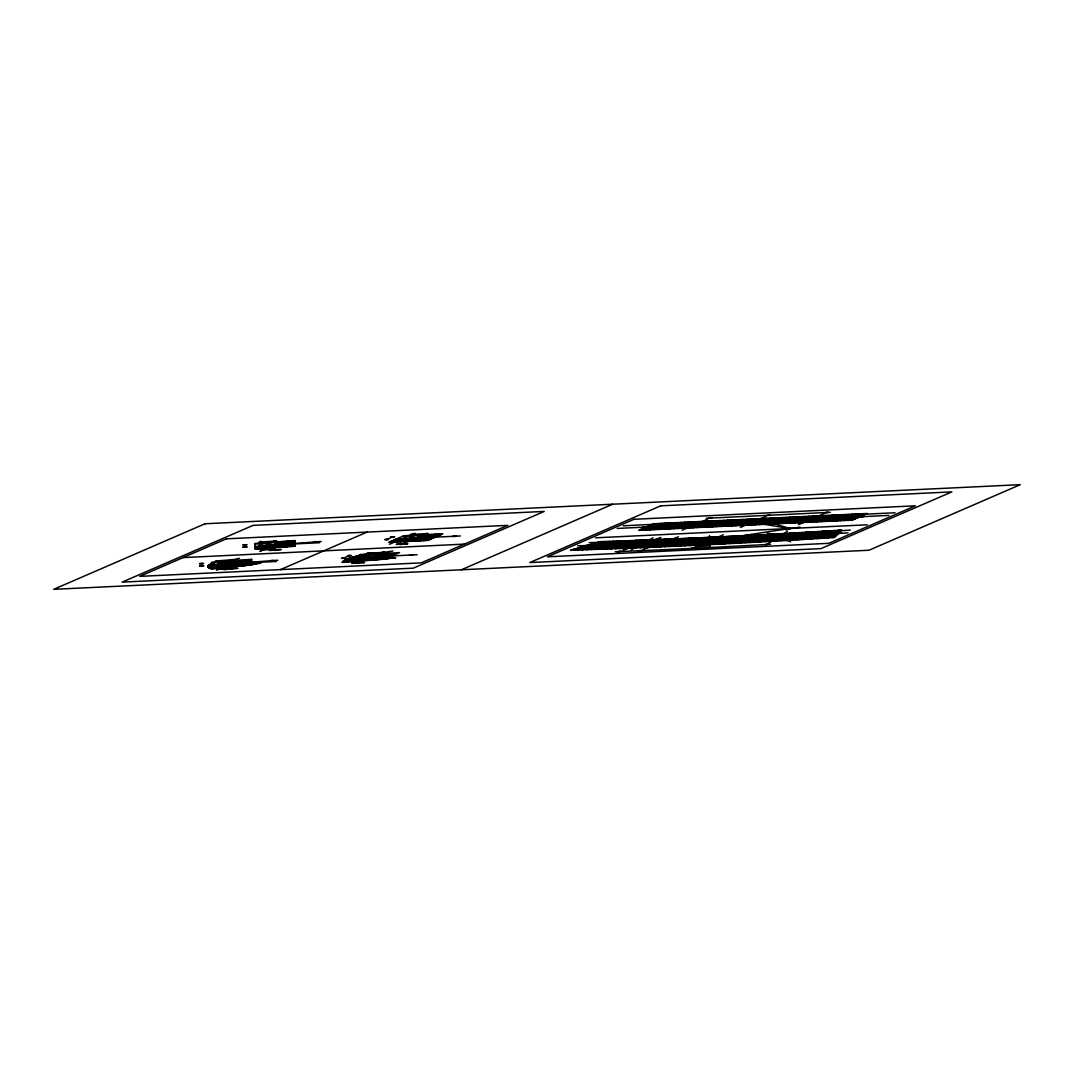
<?xml version="1.0" encoding="UTF-8"?>
<svg xmlns="http://www.w3.org/2000/svg" width="1074" height="1074" viewBox="0 0 1074 1074"><rect width="100%" height="100%" fill="white"/><g stroke="black" fill="none" stroke-linecap="round" stroke-linejoin="round"><path stroke-width="1.5" d="M696.731 537.993L696.717 538.826A30.22 2.846 -4.2 0 0 696.744 538.947L711.74 540.571L707.833 540.772L710.733 540.45M348.486 561.997C353.131 554.265 366.878 558.587 372.222 556.788M383.861 557.339L353.158 559.5L359.777 556.882L372.947 553.929L372.222 556.976L386.707 553.728A38.489 3.625 -4.2 0 0 384.022 554.13L392.896 554.452A11.666 1.101 -4.2 0 1 394.507 554.238L394.507 554.238A12.029 1.128 -4.2 0 0 392.896 554.452L392.708 554.479A10.915 1.02 -4.2 0 0 391.688 554.64L391.674 554.64A11.344 1.061 -4.2 0 1 392.708 554.479L392.896 554.452M694.583 538.087L694.542 538.933A30.22 2.846 -4.2 0 0 694.569 539.041L699.617 540.222L727.044 541.967A30.233 2.846 -4.2 0 1 726.36 543.108L724.681 543.847M594.848 543.256C597.319 546.424 607.172 543.659 607.038 547.471A30.233 2.846 -4.2 0 1 602.675 548.801L600.903 549.19M692.435 538.181L692.368 539.027A30.22 2.846 -4.2 0 0 692.381 539.135L696.395 540.222L722.359 542.209A30.233 2.846 -4.2 0 1 721.607 543.35L719.902 544.088M817.395 538.611L817.515 537.644A30.233 2.846 -4.2 0 0 815.421 536.718L772.797 535.429A30.22 2.846 -4.2 0 1 772.488 535.335L769.4 534.369M688.434 538.369L688.259 539.188A30.22 2.846 -4.2 0 0 688.259 539.309L692.072 540.41L717.486 542.464A30.233 2.846 -4.2 0 1 716.586 543.619L714.828 544.343M223.271 564.414L224.627 565.917L229.514 567.3M812.186 538.92L812.427 537.967A30.233 2.846 -4.2 0 0 810.508 537.04L768.501 535.644A30.22 2.846 -4.2 0 1 768.205 535.55L765.346 534.583M221.647 560.829A81.517 7.666 -4.2 0 0 219.606 561.286L218.962 561.433A81.06 7.625 -4.2 0 0 217.431 561.809L214.451 562.628A81.731 7.693 -4.2 0 0 212.853 563.138A83.477 7.854 -4.2 0 0 211.283 563.716A86.135 8.109 -4.2 0 0 210.155 564.226L210.007 564.293A90.243 8.498 -4.2 0 0 209.027 564.857A94.874 8.928 -4.2 0 0 208.396 565.34L207.819 566.307L212.034 563.434L222.774 560.749M684.433 538.544L684.151 539.349A30.22 2.846 -4.2 0 0 684.138 539.47L687.749 540.598L712.612 542.719M806.99 539.242L807.353 538.302A30.233 2.846 -4.2 0 0 805.581 537.349L764.205 535.859A30.22 2.846 -4.2 0 1 763.936 535.765L761.291 534.812M680.446 538.705L680.057 539.51A30.22 2.846 -4.2 0 0 680.017 539.631L683.44 540.772L707.753 542.974M801.795 539.551L802.278 538.624A30.233 2.846 -4.2 0 0 800.654 537.658L780.556 537.081M218.572 564.736C218.626 567.636 224.828 568.159 227.044 567.569M231.809 563.313L239.462 560.695A38.489 3.625 -4.2 0 0 237.716 561.071L234.656 561.863A38.543 3.625 -4.2 0 0 233.568 562.239L233.501 562.252A40.49 3.813 -4.2 0 0 232.588 562.669A43.403 4.081 -4.2 0 0 232.024 563.058A47.431 4.457 -4.2 0 0 231.756 563.434A52.653 4.954 -4.2 0 0 231.783 563.796L239.891 566.132L250.47 564.897M676.459 538.88L675.976 539.672A30.22 2.846 -4.2 0 0 675.922 539.792L679.144 540.947L702.893 543.216A30.233 2.846 -4.2 0 1 701.523 544.411L699.657 545.082M796.599 539.873L797.203 538.947A30.233 2.846 -4.2 0 0 795.74 537.967L755.653 536.288A30.22 2.846 -4.2 0 1 755.411 536.194L753.196 535.241M359.28 555.58A83.342 7.84 -4.2 0 0 356.837 556.117L356.501 556.198A86.336 8.122 -4.2 0 0 353.964 556.802A90.243 8.498 -4.2 0 0 351.654 557.433A94.874 8.928 -4.2 0 0 349.842 557.97L342.15 562.185L348.11 558.547L362.113 555.003M213.605 565.072L241.422 563.326M672.472 539.041L671.894 539.833A30.22 2.846 -4.2 0 0 671.827 539.94L674.861 541.121L698.033 543.471A30.233 2.846 -4.2 0 1 696.502 544.652L694.623 545.323M791.417 540.168L792.129 539.269A30.233 2.846 -4.2 0 0 790.813 538.275L751.384 536.49A30.22 2.846 -4.2 0 1 751.156 536.396L749.142 535.456M668.498 539.215L667.827 539.98A30.22 2.846 -4.2 0 0 667.746 540.101L670.579 541.296L693.186 543.712A30.233 2.846 -4.2 0 1 691.508 544.907L689.602 545.565M786.249 540.477L787.054 539.578A30.233 2.846 -4.2 0 0 785.899 538.584L747.128 536.691A30.22 2.846 -4.2 0 1 746.913 536.597L745.101 535.658M273.32 560.803L270.393 560.937A22.742 2.135 -4.2 0 1 270.38 560.628L273.346 560.373M316.615 542.034L313.689 542.169A22.742 2.135 -4.2 0 1 313.675 541.86L316.642 541.618M664.524 539.376L663.678 540.598L665.598 541.336L688.34 543.941A30.233 2.846 -4.2 0 1 686.501 545.162L684.581 545.793M781.08 540.772L781.993 539.9A30.233 2.846 -4.2 0 0 780.973 538.88L742.886 536.893A30.22 2.846 -4.2 0 1 742.684 536.799L741.047 535.872M660.564 539.524L659.57 540.746L661.356 541.497L679.453 543.001L683.494 544.182A30.233 2.846 -4.2 0 1 681.507 545.404L679.573 546.022M775.911 541.068L776.918 540.209A30.233 2.846 -4.2 0 0 776.059 539.175L738.644 537.094A30.22 2.846 -4.2 0 1 738.469 537L737.006 536.074M656.603 539.685L655.704 540.423A30.22 2.846 -4.2 0 0 655.57 540.544C661.503 544.531 671.921 540.88 678.661 544.411A30.233 2.846 -4.2 0 1 676.526 545.646L674.579 546.25M770.756 541.363L771.844 540.504A30.233 2.846 -4.2 0 0 771.145 539.47L734.415 537.295A30.22 2.846 -4.2 0 1 734.254 537.188L732.965 536.275M652.656 539.846L651.676 540.558A30.22 2.846 -4.2 0 0 651.529 540.678C656.952 544.746 667.491 541.041 673.828 544.639A30.233 2.846 -4.2 0 1 671.545 545.874L669.585 546.465M765.601 541.658L766.782 540.813A30.233 2.846 -4.2 0 0 766.232 539.766L730.186 537.483A30.22 2.846 -4.2 0 1 730.038 537.389L728.924 536.476M413.235 554.708L410.281 554.896A22.742 2.135 -4.2 0 0 409.436 555.258L412.215 555.151M456.531 535.953L453.577 536.127A22.742 2.135 -4.2 0 0 452.731 536.49L455.524 536.396M648.709 539.994L647.662 540.705A30.22 2.846 -4.2 0 0 647.501 540.826C652.388 544.961 663.088 541.189 669.008 544.867A30.233 2.846 -4.2 0 1 666.578 546.116L664.605 546.693M760.459 541.94L761.721 541.108A30.233 2.846 -4.2 0 0 761.332 540.047L725.97 537.685A30.22 2.846 -4.2 0 1 725.849 537.577L724.896 536.678M644.762 540.141L643.662 540.84A30.22 2.846 -4.2 0 0 643.487 540.96C647.81 545.162 658.724 541.336 664.202 545.095A30.233 2.846 -4.2 0 1 661.611 546.344L659.637 546.908M774.435 537.322L773.75 537.752L777.71 537.524M766.259 544.706L766.93 544.276M768.286 543.431L787.417 531.429M755.331 542.222L756.66 541.403A30.233 2.846 -4.2 0 0 756.418 540.329L721.768 537.873A30.22 2.846 -4.2 0 1 721.661 537.765L720.855 536.866M208.638 565.139L240.952 563.044M262.821 543.511L260.418 543.457M273.038 544.974L295.095 543.189M644.668 543.484L640.722 543.793L644.668 543.431M640.829 540.289L639.674 540.974A30.22 2.846 -4.2 0 0 639.473 541.095C643.205 545.364 654.388 541.484 659.396 545.31A30.233 2.846 -4.2 0 1 656.657 546.572L654.684 547.109M750.202 542.504L751.599 541.699A30.233 2.846 -4.2 0 0 751.518 540.611L717.58 538.047A30.22 2.846 -4.2 0 1 717.472 537.953L716.828 537.067M636.895 540.437L635.687 541.108A30.22 2.846 -4.2 0 0 635.486 541.229C638.587 545.538 650.079 541.632 654.59 545.525A30.233 2.846 -4.2 0 1 651.703 546.787L649.743 547.324M631.002 550.022L653.113 537.859M745.087 542.773L746.551 541.981A30.233 2.846 -4.2 0 0 746.618 540.893L713.391 538.235A30.22 2.846 -4.2 0 1 713.311 538.128L712.8 537.255M776.408 537.215L780.368 536.987L776.448 537.295M632.975 540.571L631.713 541.229A30.22 2.846 -4.2 0 0 631.499 541.35C633.942 545.713 645.81 541.779 649.797 545.74A30.233 2.846 -4.2 0 1 646.763 547.002L644.803 547.525M739.973 543.055L741.49 542.276A30.233 2.846 -4.2 0 0 741.718 541.162L707.726 538.504M382.465 554.385L379.122 555.016A38.651 3.638 -4.2 0 0 377.645 555.325L377.417 555.379A40.49 3.813 -4.2 0 0 375.699 555.808A43.403 4.081 -4.2 0 0 374.222 556.225A47.431 4.457 -4.2 0 0 373 556.654A52.653 4.954 -4.2 0 0 372.007 557.084C370.53 556.694 371.832 556.829 370.785 557.916A67.152 6.323 -4.2 0 1 371.255 557.513A59.191 5.571 -4.2 0 1 372.007 557.084L372.168 557.003M406.321 536.208L408.241 535.926M374.517 554.05L372.074 554.372M374.41 556.775L372.101 557.084M413.799 538.208L416 537.899M629.069 540.705L627.753 541.35A30.22 2.846 -4.2 0 0 627.525 541.484C629.297 545.874 641.581 541.94 645.018 545.941A30.233 2.846 -4.2 0 1 641.822 547.216L639.876 547.727M696.529 538.598L694.234 538.826L696.529 538.53M711.565 538.329L709.833 538.598M754.995 521.83L751.142 522.125L789.632 528.515L800.036 527.186M761.144 519.172C755.237 519.816 759.493 519.158 759.425 519.172M809.313 519.239L811.662 518.917M813.233 519.037L811.729 519.185M734.871 543.323L736.442 542.558M625.162 540.853L623.806 541.484A30.22 2.846 -4.2 0 0 623.551 541.605C624.638 546.022 637.365 542.101 640.238 546.142A30.233 2.846 -4.2 0 1 636.895 547.431L634.962 547.915M729.77 543.578L731.394 542.84A30.233 2.846 -4.2 0 0 731.931 541.699L700.892 538.772A30.22 2.846 -4.2 0 1 700.852 538.665L700.745 537.832M621.255 540.987L619.873 541.591A30.22 2.846 -4.2 0 0 619.604 541.726C619.98 546.142 633.177 542.276 635.472 546.344A30.233 2.846 -4.2 0 1 631.982 547.646L630.062 548.116M368.583 557.044L366.999 557.782L382.21 556.802M722.292 543.968L723.983 543.229A30.233 2.846 -4.2 0 0 724.708 542.088L711.565 540.638M216.451 570.24L231.729 563.608L276.38 561.474M259.747 551.472L275.025 544.854L319.676 542.706M280.448 569.623L367.053 532.1M342.834 558.48L349.976 555.392M386.143 539.725L393.272 536.624M392.601 542.155L400.24 538.853M368.557 553.325L369.577 552.882M389.446 544.276L414.913 533.241M396.481 541.967L404.119 538.665M400.36 541.779L407.999 538.477M404.24 541.605L411.892 538.289M357.186 563.488L380.115 553.553M382.143 552.667L383.163 552.224M400.481 544.719L423.411 534.785M425.452 533.912L426.472 533.469M412.013 541.229L427.291 534.61M415.893 541.041L431.171 534.422M419.773 540.853L435.051 534.234M423.653 540.665L438.944 534.047M461.35 569.784L612.65 504.216M642.521 530.167L657.812 523.548M646.414 529.992L661.691 523.36M650.294 529.804L665.571 523.172M654.173 529.616L669.451 522.998M658.053 529.428L673.344 522.81M661.933 529.24L677.224 522.622M665.826 529.052L681.104 522.434M669.706 528.864L684.984 522.246M673.586 528.69L688.864 522.058M677.466 528.502L692.757 521.87M681.346 528.314L696.637 521.696M690.931 524.904L689.911 525.347L693.791 525.159M685.239 528.126L700.516 521.508M682.084 530.234L707.551 519.198M709.592 518.326L710.612 517.883M689.119 527.938L704.396 521.32M692.999 527.75L708.276 521.132M696.878 527.562L712.169 520.944M700.758 527.374L716.049 520.756M704.651 527.2L719.929 520.568M708.531 527.012L723.809 520.38M712.411 526.824L727.689 520.205M716.291 526.636L731.569 520.017M720.171 526.448L735.462 519.829M724.064 526.26L739.342 519.641M727.944 526.072L743.221 519.454M731.824 525.884L747.101 519.266M735.703 525.71L750.981 519.078M739.583 525.522L754.874 518.89M705.873 540.88L704.853 541.323L710.693 540.652M749.169 522.112L748.148 522.555L752.028 522.367M743.463 525.334L758.754 518.715M691.455 548.613L692.475 548.183M694.516 547.297L723.379 534.785M740.322 527.441L765.789 516.406M767.829 515.533L768.85 515.09M747.356 525.146L762.634 518.527M751.236 524.958L766.514 518.339M755.116 524.77L770.394 518.151M758.996 524.582L774.287 517.963M762.876 524.407L778.167 517.775M766.769 524.219L782.047 517.587M770.649 524.031L785.926 517.413M774.529 523.843L789.806 517.225M778.408 523.656L793.699 517.037M782.288 523.468L797.579 516.849M786.181 523.28L801.459 516.661M790.061 523.092L805.339 516.473M793.941 522.917L809.219 516.285M797.821 522.729L813.112 516.097M807.406 519.319L806.386 519.762L810.266 519.574M801.701 522.541L816.992 515.923M786.074 530.059C795.713 526.757 786.477 529.469 789.605 528.421L759.063 519.198M798.559 524.649L824.026 513.614M826.067 512.728L827.074 512.298M805.594 522.353L820.872 515.735M809.474 522.165L824.751 515.547M813.354 521.977L828.631 515.359M817.233 521.789L832.511 515.171M821.113 521.615L836.404 514.983M825.007 521.427L840.284 514.795M828.886 521.239L844.164 514.621M832.766 521.051L848.044 514.433M836.646 520.863L851.924 514.245M840.526 520.675L855.817 514.057M844.406 520.487L859.697 513.869M848.299 520.299L863.577 513.681M617.362 541.108L615.952 541.712A30.22 2.846 -4.2 0 0 615.657 541.846C615.321 546.25 629.028 542.451 630.707 546.545A30.233 2.846 -4.2 0 1 627.082 547.847L625.175 548.304M381.324 556.399L372.53 556.842L374.45 556.694M613.482 541.242L612.032 541.833A30.22 2.846 -4.2 0 0 611.737 541.954C610.663 546.344 624.893 542.639 625.954 546.733A30.233 2.846 -4.2 0 1 622.182 548.049L620.302 548.492M709.766 544.599L711.552 543.887A30.233 2.846 -4.2 0 0 712.612 542.719M609.602 541.363L608.126 541.94A30.22 2.846 -4.2 0 0 607.817 542.075C606.031 546.424 620.785 542.853 621.215 546.934A30.233 2.846 -4.2 0 1 617.295 548.237L615.429 548.666M246.658 561.742A13.761 1.289 -4.2 0 1 246.778 561.608A11.908 1.114 -4.2 0 1 247.127 561.433L247.356 561.353A10.888 1.02 -4.2 0 1 247.611 561.272A10.753 1.007 -4.2 0 1 247.919 561.192A11.035 1.034 -4.2 0 1 248.913 560.964A11.666 1.101 -4.2 0 1 250.215 560.735L247.705 560.682M704.705 544.84L706.531 544.142A30.233 2.846 -4.2 0 0 707.753 542.974M605.736 541.484L604.232 542.048A30.22 2.846 -4.2 0 0 603.91 542.182C601.4 546.465 616.651 543.055 616.476 547.109A30.233 2.846 -4.2 0 1 612.408 548.438L610.569 548.854M601.87 541.605L600.353 542.155A30.22 2.846 -4.2 0 0 600.004 542.289C596.795 546.505 612.556 543.269 611.75 547.297A30.233 2.846 -4.2 0 1 607.535 548.626L605.736 549.029M657.838 543.001L656.576 543.457L660.389 543.296M639.043 550.962L640.292 550.519M642.816 549.606L678.486 536.799M364.448 557.218L360.851 559.138L360.676 561.084M638.896 543.753L637.54 544.209L641.326 544.062M618.356 551.794L619.711 551.338M622.423 550.425L660.792 537.51M360.072 557.393L354.782 560.453L387.499 557.768M275.978 544.813C278.77 544.813 273.763 544.437 275.964 544.746M223.486 561.568C228.373 561.205 219.834 562.105 223.996 561.366M234.978 563.206L231.729 563.514L233.823 563.286L232.669 563.582M708.813 540.732L710.223 540.571M407.368 536.208L410.268 535.926L408.348 536.288M371.658 554.184C369.429 554.614 373.014 554.103 374.558 553.969M695.71 524.703L693.911 524.824L695.751 524.622M752.122 521.964L752.874 521.843M693.629 538.745L692.609 538.893L693.629 538.812M232.642 563.501L241.14 562.87M239.502 558.305L222.358 562.064L216.196 564.817L228.185 564.065M266.755 544.451L268.728 543.981M267.158 544.491L269.131 544.008M223.459 563.219L225.835 562.776M259.626 542.37L261.922 541.82M273.682 541.336L275.978 540.799M216.33 561.138L218.626 560.588M230.373 560.104L232.669 559.554M596.083 549.364L597.829 548.989A30.233 2.846 -4.2 0 0 602.326 547.659L602.353 546.33L596.929 545.23M381.579 554.546L391.204 554.721A10.915 1.02 -4.2 0 0 390.641 554.842L390.372 554.896A11.801 1.114 -4.2 0 0 389.486 555.124A13.747 1.289 -4.2 0 0 388.828 555.352A16.916 1.598 -4.2 0 0 388.426 555.58A21.493 2.027 -4.2 0 0 388.251 555.808L387.929 555.835M591.277 549.526L592.996 549.163A30.233 2.846 -4.2 0 0 597.627 547.821L597.842 546.491L592.378 545.337A71.958 6.766 -4.2 0 1 589.317 544.84M359.454 555.54L359.642 555.5A81.664 7.679 -4.2 0 1 361.911 555.043L362.905 554.855M586.485 549.687L588.163 549.338A30.233 2.846 -4.2 0 0 592.942 547.995C596.607 545.256 582.121 545.498 590.391 545.337L583.236 545.767L586.001 545.78M581.705 549.834L583.343 549.512A30.233 2.846 -4.2 0 0 588.176 548.196L589.076 546.961L585.639 545.887M576.939 549.995L578.537 549.673A30.408 2.86 -4.2 0 0 583.974 548.143L584.686 547.297L583.41 546.518M572.173 550.143L573.744 549.834A30.179 2.846 -4.2 0 0 577.705 548.908A33.187 3.128 -4.2 0 0 580.108 547.445M362.502 554.936L363.71 554.708M363.495 554.734L366.65 554.171M765.118 544.773L768.071 544.209M366.207 554.251L367.08 554.09M366.865 554.13L378.008 553.338M410.738 534.61L414 534.06M424.324 533.966L427.586 533.416M410.523 537.309L413.329 536.839M410.738 537.376L413.544 536.893M367.442 553.379L370.705 552.828M381.028 552.721L384.291 552.17M367.214 556.077L370.248 555.661M708.464 518.38L711.726 517.829M766.702 515.587L769.964 515.037M824.939 512.781L828.202 512.244M690.34 548.666L693.603 548.129M369.765 553.647L369.993 553.607A81.127 7.639 -4.2 0 1 372.839 553.15L373.242 553.164M637.943 551.016L641.393 550.465M392.936 550.989L372.906 554.036M617.268 551.835L620.799 551.298M709.874 538.49L710.089 538.302M695.71 541.726L709.753 540.692L789.632 528.515M257.814 563.904L248.456 563.192A58.412 5.491 -4.2 0 1 247.369 563.044A48.29 4.551 -4.2 0 1 246.201 562.843A38.718 3.638 -4.2 0 1 245.315 562.642A31.119 2.927 -4.2 0 1 244.724 562.427A25.239 2.376 -4.2 0 1 244.429 562.199A20.862 1.96 -4.2 0 1 244.416 561.971A17.788 1.678 -4.2 0 1 244.684 561.729A15.882 1.49 -4.2 0 1 245.261 561.487A14.982 1.41 -4.2 0 1 246.107 561.232A15.224 1.436 -4.2 0 1 247.262 560.977A15.734 1.477 -4.2 0 1 248.698 560.709L248.9 560.709M232.159 563.675L228.95 564.011M254.753 563.313L256.753 563.192M256.364 564.105L253.786 563.931M254.874 564.306L253.545 563.971M251.356 562.937L251.101 562.776A55.848 5.263 -4.2 0 1 250.323 562.709L250.323 562.709A46.397 4.363 -4.2 0 1 249.007 562.534L255.169 563.098M274.595 544.693L273.105 545.042M251.383 564.253L250.645 564.347M251.799 564.723L250.457 564.897M707.954 539.739L711.418 539.296L707.954 539.819M249.624 564.468L242.657 565.313L237.69 564.4A70.24 6.605 -4.2 0 1 236.79 564.132A61.07 5.746 -4.2 0 1 236.052 563.823A52.868 4.981 -4.2 0 1 235.595 563.501A46.169 4.35 -4.2 0 1 235.434 563.165A40.852 3.84 -4.2 0 1 235.555 562.83A36.771 3.464 -4.2 0 1 235.971 562.481A33.831 3.182 -4.2 0 1 236.683 562.132A31.965 3.007 -4.2 0 1 237.676 561.769A31.065 2.927 -4.2 0 1 238.965 561.407A31.307 2.954 -4.2 0 1 240.536 561.031A31.831 2.994 -4.2 0 1 242.402 560.655L243.61 560.655M415.88 537.993L417.746 537.926L416.027 537.993M248.47 564.132L247.732 564.226M275.454 544.907L275.038 545.042M247.248 564.28L236.226 565.515L233.447 564.803A75.986 7.156 -4.2 0 1 232.682 564.508A67.152 6.323 -4.2 0 1 232.091 564.159A59.191 5.571 -4.2 0 1 231.783 563.796L231.46 563.823M253.625 564.481L245.275 563.608A61.674 5.8 -4.2 0 1 244.134 563.407A51.525 4.846 -4.2 0 1 243.1 563.165A42.557 4.001 -4.2 0 1 242.362 562.924A35.361 3.329 -4.2 0 1 241.918 562.669A29.736 2.792 -4.2 0 1 241.757 562.4A25.494 2.403 -4.2 0 1 241.892 562.132A22.487 2.121 -4.2 0 1 242.308 561.863A20.594 1.933 -4.2 0 1 243.019 561.581A19.694 1.853 -4.2 0 1 244.013 561.286A19.936 1.879 -4.2 0 1 245.315 560.99A20.46 1.92 -4.2 0 1 246.886 560.682L243.476 560.655M416.148 538.168L408.066 536.315M389.459 558.453L395.675 557.768M758.929 519.198L758.244 519.306L758.915 519.386M244.926 564.105L208.41 567.528L212.37 569.019M231.434 563.447L232.172 563.769M248.725 562.494L248.094 562.387A35.952 3.383 -4.2 0 0 249.007 562.534L249.074 562.548M248.309 562.615L246.738 562.789M244.55 563.729L243.865 563.81M391.849 557.178L390.923 556.99L394.104 557.554M243.395 563.863L241.623 563.998A65.42 6.162 -4.2 0 1 240.603 563.756A55.835 5.249 -4.2 0 1 239.717 563.488A47.31 4.457 -4.2 0 1 239.126 563.206A40.396 3.799 -4.2 0 1 238.817 562.91A34.945 3.289 -4.2 0 1 238.804 562.615A30.797 2.9 -4.2 0 1 239.072 562.306A27.83 2.618 -4.2 0 1 239.636 561.997A25.964 2.443 -4.2 0 1 240.495 561.675A25.051 2.363 -4.2 0 1 241.637 561.34A25.306 2.376 -4.2 0 1 243.073 561.004A25.816 2.43 -4.2 0 1 244.791 560.655M753.357 521.991L755.035 521.749M247.812 562.387L247.987 562.373A27.749 2.618 -4.2 0 1 247.248 562.185L247.987 562.373M228.816 567.381C261.25 563.138 210.826 568.388 208.369 567.488M389.714 558.426L387.459 558.668M228.816 567.381L226.708 567.596M387.741 558.641L376.155 559.769M246.322 562.534L245.315 562.508M241.945 563.635C232.279 564.293 212.8 566.736 207.806 566.495M223.459 567.931L212.37 569.019M754.27 520.756L758.15 520.366M754.069 520.836L757.949 520.46M275.602 544.988L260.995 543.417M387.66 557.366L386.439 557.03A58.412 5.491 -4.2 0 1 386.009 556.815A48.29 4.551 -4.2 0 1 385.66 556.533A38.718 3.638 -4.2 0 1 385.553 556.265A31.119 2.927 -4.2 0 1 385.687 555.983A25.239 2.376 -4.2 0 1 386.063 555.714A20.862 1.96 -4.2 0 1 386.68 555.446A17.788 1.678 -4.2 0 1 387.553 555.177A15.882 1.49 -4.2 0 1 388.654 554.909A14.982 1.41 -4.2 0 1 390.01 554.654A15.224 1.436 -4.2 0 1 391.607 554.399A15.734 1.477 -4.2 0 1 393.433 554.13L394.453 554.224M246.658 561.863A16.916 1.598 -4.2 0 0 246.805 562.011A21.493 2.027 -4.2 0 0 247.248 562.185L246.926 562.226M244.214 562.749L244.993 562.534M372.383 553.969L364.999 554.869L372.691 556.654M389.016 556.547L389.218 556.533A55.848 5.263 -4.2 0 0 389.594 556.654L391.07 557.017L389.218 556.533A46.397 4.363 -4.2 0 1 388.654 556.292L389.137 556.493M385.512 557.567L343.814 560.561M694.072 538.557L710.142 538.195M709.86 538.222L708.786 537.443M764.634 538.369L778.381 537.094L781.268 538.195M209.202 568.079L244.859 565.582M376.155 559.769L357.682 561.313M778.247 537.013C776.207 537.55 781.026 536.718 778.516 537.188M388.533 556.211L388.654 556.292A35.952 3.383 -4.2 0 1 388.332 556.05A27.749 2.618 -4.2 0 1 388.251 555.808M709.525 538.329L709.256 538.356A30.22 2.846 -4.2 0 1 709.149 538.316L709.377 538.53M273.293 549.969L269.319 550.412L273.669 550.224A22.742 2.135 -4.2 0 0 276.971 549.982L281.334 549.512L277.307 549.673M229.997 568.723L226.01 569.153L230.36 568.978A22.742 2.135 -4.2 0 0 233.676 568.737L238.025 568.28L234.011 568.428M241.341 562.709L235.206 563.179M382.988 557.07L346.231 559.299M207.98 567.032L242.012 564.011L249.383 565.031M642.547 543.712C640.117 543.538 644.83 543.78 642.802 543.498L628.894 544.357M260.875 543.806L261.13 543.498M357.723 561.313L342.431 562.427M258.767 542.249L276.837 540.92M254.833 544.048L294.961 540.92M274.917 542.773L294.988 541.296M274.944 543.149L295.001 541.672M274.957 543.525L295.028 542.061M274.984 543.9L295.055 542.437M274.998 544.29L295.068 542.813M242.925 547.203L246.939 546.908M254.968 546.505L321.193 541.471M254.994 546.894L295.135 543.954M255.008 547.27L295.149 544.33M255.035 547.646L295.175 544.706M255.062 548.022L295.189 545.082M255.075 548.398L295.216 545.458M255.102 548.774L295.229 545.834M215.471 561.004L233.528 559.688M199.495 563.702L203.51 563.407M241.932 562.387L232.024 563.058M199.616 565.971L203.63 565.676M211.659 565.085L277.884 560.225M231.487 563.635L229.742 563.756M382.626 556.775L382.425 556.788A51.525 4.846 -4.2 0 0 382.559 557.097A61.674 5.8 -4.2 0 0 382.881 557.379L386.882 558.722M811.367 518.943L810.4 519.158L811.313 519.225M707.726 538.624L709.672 538.329M207.926 565.958C212.598 563.246 213.632 567.958 217.847 568.495M759.211 519.185L761.144 519.104M752.941 522.031L752.189 522.045M382.72 556.453L382.532 556.466A35.361 3.329 -4.2 0 1 382.881 556.157A29.736 2.792 -4.2 0 1 383.472 555.849A25.494 2.403 -4.2 0 1 384.304 555.54A22.487 2.121 -4.2 0 1 385.378 555.231M342.378 561.823L395.554 557.755M261.13 543.404L262.848 543.444M260.579 543.82L258.901 543.712L260.646 543.712M218.009 561.662L226.413 561.353L223.513 561.635M242.831 562.078L232.588 562.669M208.329 565.407C215.901 561.877 217.78 570.106 226.345 569.623M381.713 556.52L373.175 557.017M342.982 561.192L354.796 560.427L354.702 561.541M709.444 540.907L708.84 540.799M381.901 556.359L373.215 556.641M798.626 539.752L799.875 538.772A30.233 2.846 -4.2 0 0 798.277 537.806L784.544 537.081M407.919 536.315L407.422 536.221M400.441 543.994L396.212 544.37L400.038 544.303A22.742 2.135 -4.2 0 0 403.233 544.156L407.838 543.78L404.334 543.806M246.778 561.608L245.597 561.675M357.145 562.763L352.89 563.098L356.729 563.071A22.742 2.135 -4.2 0 0 359.938 562.91L364.542 562.548L361.025 562.575M231.595 563.716L229.809 563.81M764.54 537.886L778.381 537.094M244.389 561.742L233.434 562.279M634.479 540.517L635.07 540.504A771.468 72.602 -4.2 0 0 755.049 535.134L756.136 535.08M344.902 559.93C358.286 559.903 350.366 557.567 351.91 563.649M408.107 536.208L406.348 536.288M811.796 518.917L813.26 518.957M811.098 519.239L809.34 519.319M709.807 538.316L711.606 538.249M372.718 556.748L369.51 557.205M706.222 518.286L830.457 512.325M410.429 534.436L427.895 533.59M422.391 535.228L441.803 534.302M652.911 524.179L866.436 513.936M390.829 536.946L394.708 536.758M402.468 536.382L440.783 534.745M623.282 525.79L895.045 512.768M420.35 536.114L439.763 535.188M650.871 525.065L864.409 514.822M419.33 536.557L438.742 535.631M649.851 525.508L863.389 515.265M418.31 537L437.722 536.074M648.83 525.938L862.368 515.708M417.303 537.443L436.702 536.503M647.81 526.381L861.348 516.151M416.417 537.873L435.695 536.946M384.707 539.591L388.587 539.403M396.36 539.027L460.41 535.966M617.174 528.448L888.936 515.413M395.85 539.255L434.675 537.389M394.829 539.698L433.654 537.832M644.762 527.71L858.287 517.467M393.809 540.141L432.634 538.275M643.742 528.153L857.267 517.91M392.789 540.584L431.614 538.718M642.722 528.596L856.246 518.353M391.768 541.014L430.593 539.161M641.702 529.039L855.24 518.796M390.748 541.457L429.573 539.604M640.681 529.482L854.219 519.239M389.728 541.9L428.553 540.047M639.661 529.912L853.199 519.682M183.01 557.607L464.492 544.115M595.52 537.819L867.282 524.797M367.133 553.191L384.599 552.358M347.52 555.701L351.399 555.513M778.61 536.987L759.922 536.074A30.22 2.846 -4.2 0 1 759.667 535.98L757.237 535.027M341.411 558.359L345.291 558.171M353.051 557.795L417.115 554.721M696.167 541.336L709.753 540.692M368.006 557.272L349.6 558.05M382.572 555.889L374.222 556.225M415.517 538.208L413.826 538.289M247.208 561.407L234.575 561.89M347.801 558.668L367.053 557.742L365.643 559.111L366.395 560.615M647.555 547.418L649.072 546.908A30.233 2.846 -4.2 0 0 652.079 545.646C647.984 541.699 636.197 545.632 633.606 541.283A30.22 2.846 -4.2 0 1 633.821 541.148L636.466 540.45M629.458 544.115L642.682 543.605M384.304 555.54L375.699 555.808M838.244 533.295L841.613 533.187L823.181 534.087L807.447 533.577A30.22 2.846 -4.2 0 1 807.03 533.51L801.835 532.529M355.467 557.567L350.607 557.742M838.002 533.563L811.823 533.335A30.22 2.846 -4.2 0 1 811.38 533.268L805.889 532.288M838.163 533.402L816.186 533.093A30.22 2.846 -4.2 0 1 815.73 533.026L809.944 532.046M824.792 534.261L827.074 534.194M386.465 555.204L377.417 555.379M235.998 561.487L247.919 561.192A11.156 1.047 -4.2 0 1 248.913 560.964A12.029 1.128 -4.2 0 1 250.215 560.735M824.631 534.436L798.747 534.06A30.22 2.846 -4.2 0 1 798.344 533.979L793.726 532.999M224.533 561.527L236.817 561.272M837.827 533.751L834.498 533.832L837.868 533.711A806.507 75.905 -4.2 0 1 586.162 545.74M242.912 547.096L246.939 547.015M199.495 563.582L203.51 563.514M199.616 565.864L203.644 565.783M237.716 561.071L248.913 560.964M838.526 532.999L828.014 532.852A31.039 2.927 -4.2 0 1 824.953 532.597A30.22 2.846 -4.2 0 1 824.47 532.529L818.039 531.549M222.533 560.749L229.245 560.695M229.017 560.695L236.361 560.655M784.933 536.933L757.694 536.194A30.22 2.846 -4.2 0 1 757.439 536.101L755.049 535.134M236.361 560.655L238.441 560.655M379.377 554.963L390.372 554.896A11.102 1.047 -4.2 0 1 390.627 554.842M238.28 560.655L241.569 560.655M241.435 560.655L242.402 560.655M246.765 560.682L248.027 560.695M837.277 534.342L803.097 533.818A30.22 2.846 -4.2 0 1 802.681 533.738L797.781 532.758M391.111 536.812L394.413 536.879M385.002 539.47L388.291 539.537M347.815 555.58L351.104 555.647M341.707 558.225L344.996 558.292M377.994 553.338L379.283 553.392M379.109 553.392L380.706 553.446M380.679 553.446L388.251 553.808M260.7 563.38L258.646 563.286M258.149 563.259L257.196 563.219M836.847 534.812L794.398 534.288A30.22 2.846 -4.2 0 1 794.022 534.208L789.672 533.228M388.144 553.795L393.916 554.171M256.001 563.138L255.156 563.098M392.883 554.09L392.211 554.036A20.46 1.92 -4.2 0 0 390.077 554.332A19.936 1.879 -4.2 0 0 388.264 554.627A19.694 1.853 -4.2 0 0 386.707 554.936A20.594 1.933 -4.2 0 0 385.378 555.231M839.506 531.939L838.23 531.831A30.22 2.846 -4.2 0 1 837.626 531.764L830.175 530.811M838.244 530.301L840.767 530.583M834.203 530.556L840.136 531.268A783.362 73.717 -4.2 0 1 595.56 543.055M826.134 531.053L833.236 532.019A31.696 2.98 -4.2 0 0 839.089 532.409M822.08 531.308L828.846 532.274A33.656 3.168 -4.2 0 0 838.834 532.731M813.985 531.805L820.106 532.771A30.22 2.846 -4.2 0 0 820.563 532.838A30.703 2.886 -4.2 0 0 822.657 533.053L838.324 533.214A801.58 75.435 -4.2 0 1 588.163 545.162M234.924 566.723L227.755 564.374M836.122 535.577L790.061 534.53A30.22 2.846 -4.2 0 1 789.699 534.449L785.618 533.469M392.735 557.325L392.023 557.205M391.406 558.252L387.432 557.379M781.563 533.697L785.389 534.677A30.22 2.846 -4.2 0 0 785.738 534.758L830.202 535.751A30.233 2.846 -4.2 0 1 832.739 536.624L833.048 537.618M777.509 533.926L781.08 534.892A30.22 2.846 -4.2 0 0 781.416 534.973L825.275 536.074A30.233 2.846 -4.2 0 1 827.665 536.973L827.826 537.953M773.455 534.14L776.784 535.12A30.22 2.846 -4.2 0 0 777.093 535.201L820.348 536.396A30.233 2.846 -4.2 0 1 822.59 537.309L822.603 538.275M382.129 559.205L379.001 557.701A65.42 6.162 -4.2 0 1 378.867 557.379A55.835 5.249 -4.2 0 1 378.947 557.03A47.31 4.457 -4.2 0 1 379.256 556.681A40.396 3.799 -4.2 0 1 379.82 556.319A34.945 3.289 -4.2 0 1 380.626 555.97A30.797 2.9 -4.2 0 1 381.673 555.634A27.83 2.618 -4.2 0 1 382.962 555.285A25.964 2.443 -4.2 0 1 384.505 554.949A25.051 2.363 -4.2 0 1 386.278 554.6A25.306 2.376 -4.2 0 1 388.305 554.265A25.816 2.43 -4.2 0 1 390.56 553.929M211.578 569.086L210.316 568.616M767.413 532.932L790.665 541.766M377.001 559.621L374.88 558.01A70.24 6.605 -4.2 0 1 374.933 557.661A61.07 5.746 -4.2 0 1 375.215 557.272A52.868 4.981 -4.2 0 1 375.752 556.882A46.169 4.35 -4.2 0 1 376.531 556.493A40.852 3.84 -4.2 0 1 377.551 556.104A36.771 3.464 -4.2 0 1 378.813 555.714A33.831 3.182 -4.2 0 1 380.317 555.339A31.965 3.007 -4.2 0 1 382.062 554.949A31.065 2.927 -4.2 0 1 384.049 554.573A31.307 2.954 -4.2 0 1 386.278 554.197A31.831 2.994 -4.2 0 1 388.761 553.835M704.759 537.631C713.378 543.014 726.722 538.114 736.818 541.43A30.233 2.846 -4.2 0 1 736.442 542.558M709.471 535.631L710.062 546.344M290.933 540.84L291.242 546.505M286.919 541.135L287.228 546.8M282.905 541.43L283.214 547.096M278.891 541.726L279.2 547.391M274.877 542.008L275.347 550.519M271.024 545.149L271.172 547.982M267.01 545.444L267.158 548.277M262.996 545.74L263.143 548.572M260.727 541.148L261.237 550.613M258.982 546.022L259.129 548.868M244.791 544.599L244.939 547.243M231.581 560.776L232.038 569.287M201.496 563.367L201.643 566.011M848.057 532.865A804.909 75.744 -4.2 0 1 577.678 545.82M838.821 532.691A796.814 74.992 -4.2 0 1 590.096 544.612M839.25 532.221A792.182 74.549 -4.2 0 1 591.975 544.075M839.68 531.764A787.698 74.133 -4.2 0 1 593.801 543.565M840.472 530.905A779.174 73.327 -4.2 0 1 597.265 542.571M840.848 530.502A775.119 72.951 -4.2 0 1 756.526 535.443L755.868 535.47A775.119 72.951 -4.2 0 1 598.903 542.101M837.438 534.167A811.568 76.375 -4.2 0 1 584.108 546.317M836.445 535.241A822.134 77.368 -4.2 0 1 579.826 547.539M836.955 534.704A816.777 76.872 -4.2 0 1 582.001 546.921M834.86 536.946A839.049 78.966 -4.2 0 1 572.952 549.499M835.397 536.356A833.263 78.415 -4.2 0 1 575.302 548.827M835.934 535.792A827.624 77.892 -4.2 0 1 577.597 548.183M827.061 534.208A68.414 6.444 -4.2 0 1 837.613 534.006M597.01 545.23A63.514 5.974 -4.2 0 1 591.519 544.196M710.035 545.78A54.156 5.101 -4.2 0 1 696.046 546.626M231.971 567.958A46.276 4.35 -4.2 0 1 220.009 568.696M275.266 549.203A46.276 4.35 -4.2 0 1 263.318 549.928M850.286 530.113A777.469 73.166 -4.2 0 1 589.129 542.639M770.555 544.263A875.176 82.362 -4.2 0 1 615.254 551.714M383.7 554.184A39.08 3.678 -4.2 0 0 382.774 554.345L367.281 554.063A81.664 7.679 -4.2 0 1 369.161 553.741M382.425 556.788A42.557 4.001 -4.2 0 1 382.532 556.466M370.463 558.601L371.832 560.118L370.731 557.97A75.986 7.156 -4.2 0 0 370.517 558.319L370.463 558.574M841.224 530.113L834.31 537.537A844.983 79.516 -4.2 0 1 570.549 550.183L600.487 541.645A771.213 72.576 -4.2 0 0 841.224 530.113M821.677 531.67L814.522 537.846A835.102 78.59 -4.2 0 1 593.68 548.438L616.812 541.484A774.73 72.911 -4.2 0 0 821.677 531.67M205 523.763L53.7 589.331L869 550.237L1020.3 484.669L205 523.763M253.048 525.387L122.127 582.121L413.302 568.159L544.223 511.425L253.048 525.387M226.319 538.839L139.714 576.376L421.183 562.87L507.787 525.347L226.319 538.839M360.703 554.479L345.412 561.111L384.237 559.245L399.528 552.627L360.703 554.479M403.999 535.725L388.721 542.343L427.533 540.477L442.824 533.859L403.999 535.725M660.698 505.841L529.777 562.575L820.952 548.613L951.873 491.879L660.698 505.841M633.969 519.292L547.364 556.815L828.833 543.323L915.437 505.8L633.969 519.292M653.932 523.736L638.641 530.355L852.179 520.125L867.456 513.493L653.932 523.736M224.426 561.527L217.552 562.373L231.729 563.608L224.426 561.527M649.904 526.77L642.668 527.321L863.429 516.54L646.79 526.824L649.904 526.77M294.947 540.544L254.807 543.484L255.115 549.163L295.256 546.223L294.947 540.544M246.805 544.639L242.791 544.934L246.819 544.746M251.638 559.312L211.511 562.252L211.82 567.918L251.96 564.978L251.638 559.312M659.731 540.276A30.22 2.846 -4.2 0 0 659.624 540.397M663.772 540.128A30.22 2.846 -4.2 0 0 663.678 540.249M705 538.49A30.22 2.846 -4.2 0 0 705.054 538.598"/></g></svg>
